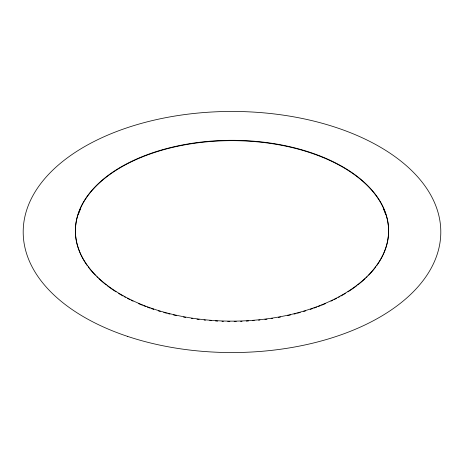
<?xml version="1.0" encoding="UTF-8"?>
<svg xmlns="http://www.w3.org/2000/svg" width="464" height="464" viewBox="0 0 464 464"><rect width="100%" height="100%" fill="white"/><g stroke="black" fill="none" stroke-linecap="round" stroke-linejoin="round"><path stroke-width="0.7" d="M78.3 214.681A156.6 90.41 0 0 1 79.298 211.955M79.849 210.604A156.6 90.41 0 0 1 80.736 208.597M383.264 208.597A156.6 90.41 0 0 1 384.151 210.604M384.702 211.955A156.6 90.41 0 0 1 385.7 214.681M80.736 254.469A156.6 90.41 0 0 1 232 140.656A156.6 90.41 0 0 1 383.264 254.469M382.986 255.067A156.6 90.41 0 0 1 376.681 265.669M375.834 266.823A156.6 90.41 0 0 1 368.677 275.204M367.146 276.747A156.6 90.41 0 0 1 366.183 277.687M365.191 278.62A156.6 90.41 0 0 1 357.686 285.006M356.532 285.888A156.6 90.41 0 0 1 347.965 291.833M345.373 293.439A156.6 90.41 0 0 1 340.959 296.009M339.758 296.676A156.6 90.41 0 0 1 338.546 297.331M336.696 298.306A156.6 90.41 0 0 1 334.179 299.587M332.903 300.214A156.6 90.41 0 0 1 330.96 301.142M325.653 303.531A156.6 90.41 0 0 1 321.564 305.237M320.183 305.788A156.6 90.41 0 0 1 318.095 306.594M316.692 307.122A156.6 90.41 0 0 1 313.867 308.142M312.446 308.641A156.6 90.41 0 0 1 310.3 309.372M305.689 310.851A156.6 90.41 0 0 1 303.676 311.46M300.278 312.434A156.6 90.41 0 0 1 297.523 313.188M296.136 313.554A156.6 90.41 0 0 1 294.037 314.087M290.516 314.934A156.6 90.41 0 0 1 287.674 315.578M280.494 317.04A156.6 90.41 0 0 1 278.325 317.434M272.53 318.403A156.6 90.41 0 0 1 271.156 318.611M266.986 319.197A156.6 90.41 0 0 1 264.886 319.47M259.939 320.032A156.6 90.41 0 0 1 258.518 320.177M254.231 320.566A156.6 90.41 0 0 1 252.799 320.682M248.489 320.978A156.6 90.41 0 0 1 246.332 321.105M242.017 321.297A156.6 90.41 0 0 1 240.584 321.349M236.28 321.448A156.6 90.41 0 0 1 234.134 321.477M229.866 321.477A156.6 90.41 0 0 1 227.72 321.448M223.416 321.349A156.6 90.41 0 0 1 221.983 321.297M217.668 321.105A156.6 90.41 0 0 1 215.511 320.978M211.201 320.682A156.6 90.41 0 0 1 209.769 320.566M205.482 320.177A156.6 90.41 0 0 1 204.061 320.032M199.114 319.47A156.6 90.41 0 0 1 197.014 319.197M192.844 318.611A156.6 90.41 0 0 1 191.47 318.403M185.675 317.434A156.6 90.41 0 0 1 183.506 317.04M176.326 315.578A156.6 90.41 0 0 1 173.484 314.934M169.963 314.087A156.6 90.41 0 0 1 167.864 313.554M166.477 313.188A156.6 90.41 0 0 1 163.722 312.434M160.324 311.46A156.6 90.41 0 0 1 158.311 310.851M153.7 309.372A156.6 90.41 0 0 1 151.554 308.641M150.133 308.142A156.6 90.41 0 0 1 147.308 307.122M145.905 306.594A156.6 90.41 0 0 1 143.817 305.788M142.436 305.237A156.6 90.41 0 0 1 138.347 303.531M133.04 301.142A156.6 90.41 0 0 1 131.097 300.214M129.821 299.587A156.6 90.41 0 0 1 127.304 298.306M125.454 297.331A156.6 90.41 0 0 1 124.242 296.676M123.041 296.009A156.6 90.41 0 0 1 118.627 293.439M116.035 291.833A156.6 90.41 0 0 1 107.468 285.888M106.314 285.006A156.6 90.41 0 0 1 98.809 278.62M97.817 277.687A156.6 90.41 0 0 1 96.854 276.747M95.323 275.204A156.6 90.41 0 0 1 88.166 266.823M87.319 265.669A156.6 90.41 0 0 1 81.014 255.067M127.6 336.4A208.8 120.547 0 0 0 440.8 232A208.8 120.547 0 0 0 127.6 127.6A208.8 120.547 0 0 0 127.6 336.4M153.7 309.018A156.6 90.41 0 0 0 388.6 230.724A156.6 90.41 0 0 0 153.7 152.424A156.6 90.41 0 0 0 153.7 309.018"/></g></svg>
